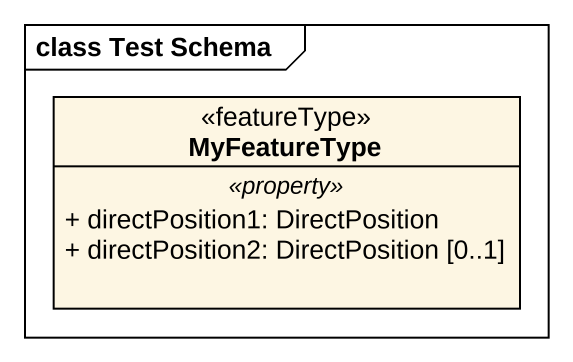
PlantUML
@startuml
mainframe class Test Schema
hide circle
hide empty members
skinparam classAttributeIconSize 0
class MyFeatureType <<featureType>> {
  .. <<property>> ..
  + directPosition1: DirectPosition
  + directPosition2: DirectPosition [0..1]
}
@enduml
